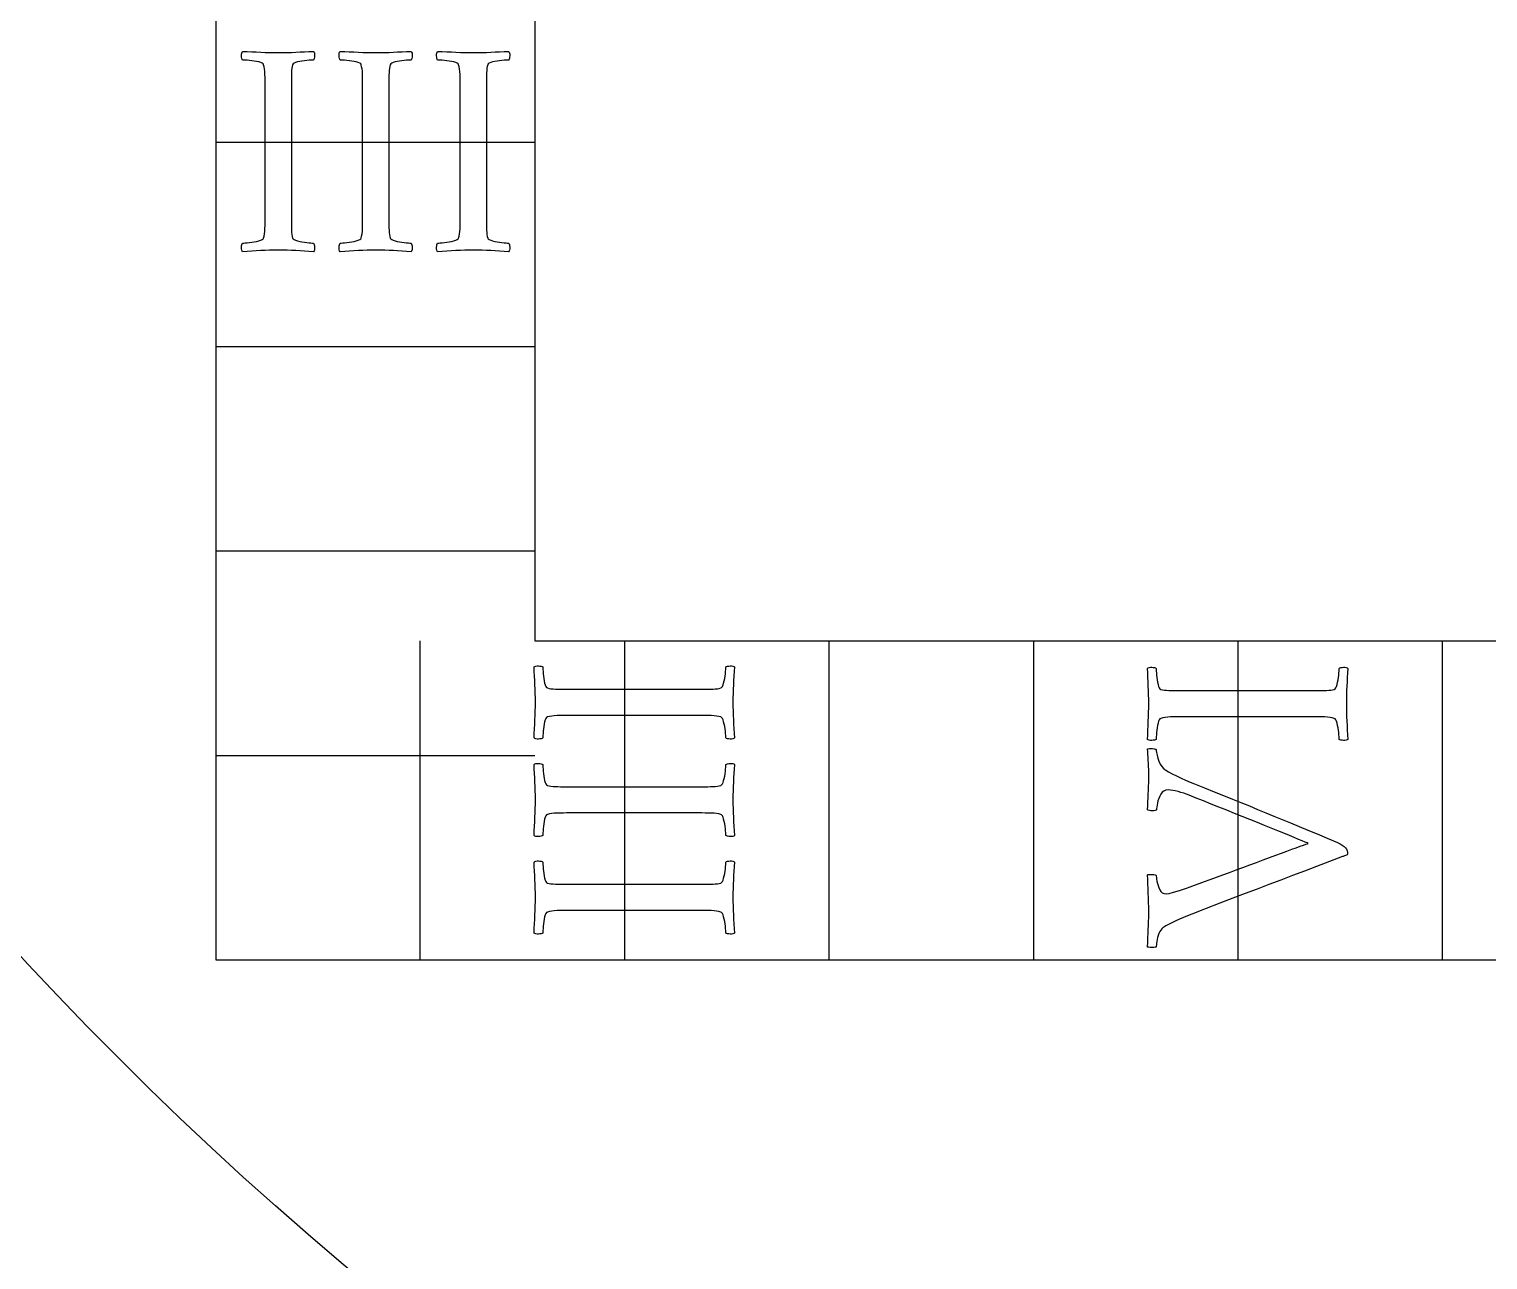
# Model space of a CAD drawing. Header units: millimetres. Extents: x -93 to 93, y -93 to 104.
# Drawn here: x -45.69 to -20.45, y -47.65 to -26.35 of the extents above; entities that cross this region are included whole.
import ezdxf

# ---------------------------------------------------------------- set-up
doc = ezdxf.new("R2010")
doc.units = ezdxf.units.MM
for name, color, linetype in [('CUT_OUTER', 1, 'Continuous'), ('ENGRAVE', 7, 'Continuous'), ('TEXT', 5, 'Continuous')]:
    doc.layers.add(name, color=color, linetype=linetype)

msp = doc.modelspace()

# ---------------------------------------------------------------- linework, layer by layer
at = {"layer": 'CUT_OUTER'}
msp.add_arc((-0.0002, -0.0002), 92.4998, 179.658282, 0.243527, dxfattribs=at)
at = {"layer": 'ENGRAVE'}
for points in [[(-42.4575, 0), (-42.4575, -42.4575), (42.4575, -42.4575), (42.4575, 0)], [(-36.938, 0), (-36.938, -36.938), (36.938, -36.938), (36.938, 0)], [(-42.4575, -28.305), (-36.938, -28.305)], [(-42.4575, -31.8431), (-36.938, -31.8431)], [(-42.4575, -35.3813), (-36.938, -35.3813)], [(-38.9194, -42.4575), (-38.9194, -36.938)], [(-35.3813, -42.4575), (-35.3813, -36.938)], [(-31.8431, -42.4575), (-31.8431, -36.938)], [(-28.305, -42.4575), (-28.305, -36.938)], [(-24.7669, -42.4575), (-24.7669, -36.938)], [(-21.2288, -42.4575), (-21.2288, -36.938)], [(-42.4575, -38.9194), (-36.938, -38.9194)]]:
    msp.add_lwpolyline(points, dxfattribs=at)
for radius in [90.65, 90.65, 88.2219, 83.7125, 83.7125, 80.1513, 73.5375, 73.5375, 69.6525, 62.4375, 62.4375]:
    msp.add_circle((0, 0), radius, dxfattribs=at)
at = {"layer": 'TEXT'}
for points in [[(-41.375, -26.7581), (-41.298, -26.7576), (-41.2221, -26.7561), (-41.1471, -26.7536), (-41.0732, -26.7501), (-40.9989, -26.7462), (-40.923, -26.7427), (-40.8453, -26.7396), (-40.766, -26.7367), (-40.7569, -26.7494), (-40.7507, -26.7661), (-40.7475, -26.7868), (-40.7474, -26.8115), (-40.7495, -26.8362), (-40.7534, -26.8569), (-40.7589, -26.8736), (-40.766, -26.8863), (-40.7854, -26.8868), (-40.8115, -26.8883), (-40.8442, -26.8908), (-40.8836, -26.8943), (-40.9256, -26.8988), (-40.9664, -26.9043), (-41.0057, -26.9108), (-41.0438, -26.9183), (-41.0772, -26.9273), (-41.1026, -26.9384), (-41.1199, -26.9514), (-41.1293, -26.9664), (-41.1364, -26.9951), (-41.142, -27.0278), (-41.1458, -27.0646), (-41.148, -27.1053), (-41.1491, -27.149), (-41.15, -27.1947), (-41.1505, -27.2425), (-41.1506, -27.2922), (-41.1506, -27.3002), (-41.1506, -27.3083), (-41.1506, -27.3163), (-41.1506, -27.3243), (-41.1506, -27.3323), (-41.1506, -27.3403), (-41.1506, -27.3483), (-41.1506, -27.3563), (-41.1506, -29.5837), (-41.1506, -29.5917), (-41.1506, -29.5997), (-41.1506, -29.6077), (-41.1506, -29.6157), (-41.1506, -29.6238), (-41.1506, -29.6318), (-41.1506, -29.6398), (-41.1506, -29.6478), (-41.1505, -29.6974), (-41.15, -29.7446), (-41.1491, -29.7895), (-41.148, -29.8321), (-41.1458, -29.8716), (-41.142, -29.9075), (-41.1364, -29.9397), (-41.1293, -29.9683), (-41.1199, -29.9813), (-41.1026, -29.9937), (-41.0772, -30.0053), (-41.0438, -30.0164), (-41.0057, -30.0262), (-40.9664, -30.0344), (-40.9256, -30.0409), (-40.8836, -30.0457), (-40.8442, -30.0492), (-40.8115, -30.0517), (-40.7854, -30.0532), (-40.766, -30.0537), (-40.7589, -30.0664), (-40.7534, -30.0831), (-40.7495, -30.1038), (-40.7474, -30.1285), (-40.7475, -30.1532), (-40.7507, -30.1739), (-40.7569, -30.1906), (-40.766, -30.2033), (-40.8453, -30.1981), (-40.923, -30.1933), (-40.9989, -30.1888), (-41.0732, -30.1846), (-41.1471, -30.1811), (-41.2221, -30.1786), (-41.298, -30.1771), (-41.375, -30.1766), (-41.4501, -30.1771), (-41.5259, -30.1786), (-41.6023, -30.1811), (-41.6794, -30.1846), (-41.7572, -30.1888), (-41.8357, -30.1933), (-41.9148, -30.1981), (-41.9946, -30.2033), (-42.0038, -30.1906), (-42.0099, -30.1739), (-42.0131, -30.1532), (-42.0133, -30.1285), (-42.0111, -30.1038), (-42.0073, -30.0831), (-42.0018, -30.0664), (-41.9946, -30.0537), (-41.9752, -30.0532), (-41.9492, -30.0517), (-41.9165, -30.0492), (-41.8771, -30.0457), (-41.8348, -30.0409), (-41.7936, -30.0344), (-41.7534, -30.0262), (-41.7142, -30.0164), (-41.6799, -30.0053), (-41.6547, -29.9937), (-41.6385, -29.9813), (-41.6314, -29.9683), (-41.6218, -29.9339), (-41.6147, -29.8948), (-41.6098, -29.8511), (-41.6073, -29.8027), (-41.6062, -29.751), (-41.6053, -29.6972), (-41.6048, -29.6415), (-41.6047, -29.5837), (-41.6047, -27.3563), (-41.6048, -27.2984), (-41.6053, -27.2422), (-41.6062, -27.1876), (-41.6073, -27.1347), (-41.6098, -27.0851), (-41.6147, -27.0405), (-41.6218, -27.001), (-41.6314, -26.9664), (-41.6385, -26.9514), (-41.6547, -26.9384), (-41.6799, -26.9273), (-41.7142, -26.9183), (-41.7534, -26.9108), (-41.7936, -26.9043), (-41.8348, -26.8988), (-41.8771, -26.8943), (-41.9165, -26.8908), (-41.9492, -26.8883), (-41.9752, -26.8868), (-41.9946, -26.8863), (-42.0018, -26.8736), (-42.0073, -26.8569), (-42.0111, -26.8362), (-42.0133, -26.8115), (-42.0131, -26.7868), (-42.0099, -26.7661), (-42.0038, -26.7494), (-41.9946, -26.7367), (-41.9148, -26.7396), (-41.8357, -26.7427), (-41.7572, -26.7462), (-41.6794, -26.7501), (-41.6023, -26.7536), (-41.5259, -26.7561), (-41.4501, -26.7576), (-41.375, -26.7581)], [(-39.6871, -26.7581), (-39.6101, -26.7576), (-39.5342, -26.7561), (-39.4592, -26.7536), (-39.3853, -26.7501), (-39.311, -26.7462), (-39.2351, -26.7427), (-39.1574, -26.7396), (-39.0782, -26.7367), (-39.069, -26.7494), (-39.0628, -26.7661), (-39.0596, -26.7868), (-39.0595, -26.8115), (-39.0616, -26.8362), (-39.0655, -26.8569), (-39.071, -26.8736), (-39.0782, -26.8863), (-39.0975, -26.8868), (-39.1236, -26.8883), (-39.1563, -26.8908), (-39.1957, -26.8943), (-39.2377, -26.8988), (-39.2785, -26.9043), (-39.3179, -26.9108), (-39.3559, -26.9183), (-39.3893, -26.9273), (-39.4147, -26.9384), (-39.432, -26.9514), (-39.4414, -26.9664), (-39.4486, -26.9951), (-39.4541, -27.0278), (-39.4579, -27.0646), (-39.4601, -27.1053), (-39.4612, -27.149), (-39.4621, -27.1947), (-39.4626, -27.2425), (-39.4627, -27.2922), (-39.4627, -27.3002), (-39.4627, -27.3083), (-39.4627, -27.3163), (-39.4627, -27.3243), (-39.4627, -27.3323), (-39.4627, -27.3403), (-39.4627, -27.3483), (-39.4627, -27.3563), (-39.4627, -29.5837), (-39.4627, -29.5917), (-39.4627, -29.5997), (-39.4627, -29.6077), (-39.4627, -29.6157), (-39.4627, -29.6238), (-39.4627, -29.6318), (-39.4627, -29.6398), (-39.4627, -29.6478), (-39.4626, -29.6974), (-39.4621, -29.7446), (-39.4612, -29.7895), (-39.4601, -29.8321), (-39.4579, -29.8716), (-39.4541, -29.9075), (-39.4486, -29.9397), (-39.4414, -29.9683), (-39.432, -29.9813), (-39.4147, -29.9937), (-39.3893, -30.0053), (-39.3559, -30.0164), (-39.3179, -30.0262), (-39.2785, -30.0344), (-39.2377, -30.0409), (-39.1957, -30.0457), (-39.1563, -30.0492), (-39.1236, -30.0517), (-39.0975, -30.0532), (-39.0782, -30.0537), (-39.071, -30.0664), (-39.0655, -30.0831), (-39.0616, -30.1038), (-39.0595, -30.1285), (-39.0596, -30.1532), (-39.0628, -30.1739), (-39.069, -30.1906), (-39.0782, -30.2033), (-39.1574, -30.1981), (-39.2351, -30.1933), (-39.311, -30.1888), (-39.3853, -30.1846), (-39.4592, -30.1811), (-39.5342, -30.1786), (-39.6101, -30.1771), (-39.6871, -30.1766), (-39.7622, -30.1771), (-39.838, -30.1786), (-39.9144, -30.1811), (-39.9915, -30.1846), (-40.0693, -30.1888), (-40.1478, -30.1933), (-40.2269, -30.1981), (-40.3067, -30.2033), (-40.3159, -30.1906), (-40.322, -30.1739), (-40.3252, -30.1532), (-40.3254, -30.1285), (-40.3232, -30.1038), (-40.3194, -30.0831), (-40.3139, -30.0664), (-40.3067, -30.0537), (-40.2873, -30.0532), (-40.2613, -30.0517), (-40.2286, -30.0492), (-40.1892, -30.0457), (-40.1469, -30.0409), (-40.1057, -30.0344), (-40.0655, -30.0262), (-40.0263, -30.0164), (-39.992, -30.0053), (-39.9668, -29.9937), (-39.9506, -29.9813), (-39.9435, -29.9683), (-39.934, -29.9339), (-39.9268, -29.8948), (-39.9219, -29.8511), (-39.9194, -29.8027), (-39.9183, -29.751), (-39.9174, -29.6972), (-39.9169, -29.6415), (-39.9168, -29.5837), (-39.9168, -27.3563), (-39.9169, -27.2984), (-39.9174, -27.2422), (-39.9183, -27.1876), (-39.9194, -27.1347), (-39.9219, -27.0851), (-39.9268, -27.0405), (-39.934, -27.001), (-39.9435, -26.9664), (-39.9506, -26.9514), (-39.9668, -26.9384), (-39.992, -26.9273), (-40.0263, -26.9183), (-40.0655, -26.9108), (-40.1057, -26.9043), (-40.1469, -26.8988), (-40.1892, -26.8943), (-40.2286, -26.8908), (-40.2613, -26.8883), (-40.2873, -26.8868), (-40.3067, -26.8863), (-40.3139, -26.8736), (-40.3194, -26.8569), (-40.3232, -26.8362), (-40.3254, -26.8115), (-40.3252, -26.7868), (-40.322, -26.7661), (-40.3159, -26.7494), (-40.3067, -26.7367), (-40.2269, -26.7396), (-40.1478, -26.7427), (-40.0693, -26.7462), (-39.9915, -26.7501), (-39.9144, -26.7536), (-39.838, -26.7561), (-39.7622, -26.7576), (-39.6871, -26.7581)], [(-37.9992, -26.7581), (-37.9222, -26.7576), (-37.8463, -26.7561), (-37.7713, -26.7536), (-37.6974, -26.7501), (-37.6231, -26.7462), (-37.5472, -26.7427), (-37.4696, -26.7396), (-37.3903, -26.7367), (-37.3811, -26.7494), (-37.3749, -26.7661), (-37.3717, -26.7868), (-37.3716, -26.8115), (-37.3737, -26.8362), (-37.3776, -26.8569), (-37.3831, -26.8736), (-37.3903, -26.8863), (-37.4096, -26.8868), (-37.4357, -26.8883), (-37.4684, -26.8908), (-37.5078, -26.8943), (-37.5498, -26.8988), (-37.5906, -26.9043), (-37.63, -26.9108), (-37.668, -26.9183), (-37.7014, -26.9273), (-37.7268, -26.9384), (-37.7441, -26.9514), (-37.7535, -26.9664), (-37.7607, -26.9951), (-37.7662, -27.0278), (-37.77, -27.0646), (-37.7722, -27.1053), (-37.7733, -27.149), (-37.7742, -27.1947), (-37.7747, -27.2425), (-37.7748, -27.2922), (-37.7748, -27.3002), (-37.7748, -27.3083), (-37.7748, -27.3163), (-37.7748, -27.3243), (-37.7748, -27.3323), (-37.7748, -27.3403), (-37.7748, -27.3483), (-37.7748, -27.3563), (-37.7748, -29.5837), (-37.7748, -29.5917), (-37.7748, -29.5997), (-37.7748, -29.6077), (-37.7748, -29.6157), (-37.7748, -29.6238), (-37.7748, -29.6318), (-37.7748, -29.6398), (-37.7748, -29.6478), (-37.7747, -29.6974), (-37.7742, -29.7446), (-37.7733, -29.7895), (-37.7722, -29.8321), (-37.77, -29.8716), (-37.7662, -29.9075), (-37.7607, -29.9397), (-37.7535, -29.9683), (-37.7441, -29.9813), (-37.7268, -29.9937), (-37.7014, -30.0053), (-37.668, -30.0164), (-37.63, -30.0262), (-37.5906, -30.0344), (-37.5498, -30.0409), (-37.5078, -30.0457), (-37.4684, -30.0492), (-37.4357, -30.0517), (-37.4096, -30.0532), (-37.3903, -30.0537), (-37.3831, -30.0664), (-37.3776, -30.0831), (-37.3737, -30.1038), (-37.3716, -30.1285), (-37.3717, -30.1532), (-37.3749, -30.1739), (-37.3811, -30.1906), (-37.3903, -30.2033), (-37.4696, -30.1981), (-37.5472, -30.1933), (-37.6231, -30.1888), (-37.6974, -30.1846), (-37.7713, -30.1811), (-37.8463, -30.1786), (-37.9222, -30.1771), (-37.9992, -30.1766), (-38.0743, -30.1771), (-38.1501, -30.1786), (-38.2265, -30.1811), (-38.3036, -30.1846), (-38.3814, -30.1888), (-38.4599, -30.1933), (-38.539, -30.1981), (-38.6188, -30.2033), (-38.628, -30.1906), (-38.6342, -30.1739), (-38.6373, -30.1532), (-38.6375, -30.1285), (-38.6353, -30.1038), (-38.6315, -30.0831), (-38.626, -30.0664), (-38.6188, -30.0537), (-38.5994, -30.0532), (-38.5734, -30.0517), (-38.5407, -30.0492), (-38.5013, -30.0457), (-38.4591, -30.0409), (-38.4178, -30.0344), (-38.3776, -30.0262), (-38.3384, -30.0164), (-38.3042, -30.0053), (-38.2789, -29.9937), (-38.2628, -29.9813), (-38.2556, -29.9683), (-38.2461, -29.9339), (-38.2389, -29.8948), (-38.234, -29.8511), (-38.2315, -29.8027), (-38.2304, -29.751), (-38.2295, -29.6972), (-38.229, -29.6415), (-38.2289, -29.5837), (-38.2289, -27.3563), (-38.229, -27.2984), (-38.2295, -27.2422), (-38.2304, -27.1876), (-38.2315, -27.1347), (-38.234, -27.0851), (-38.2389, -27.0405), (-38.2461, -27.001), (-38.2556, -26.9664), (-38.2628, -26.9514), (-38.2789, -26.9384), (-38.3042, -26.9273), (-38.3384, -26.9183), (-38.3776, -26.9108), (-38.4178, -26.9043), (-38.4591, -26.8988), (-38.5013, -26.8943), (-38.5407, -26.8908), (-38.5734, -26.8883), (-38.5994, -26.8868), (-38.6188, -26.8863), (-38.626, -26.8736), (-38.6315, -26.8569), (-38.6353, -26.8362), (-38.6375, -26.8115), (-38.6373, -26.7868), (-38.6342, -26.7661), (-38.628, -26.7494), (-38.6188, -26.7367), (-38.539, -26.7396), (-38.4599, -26.7427), (-38.3814, -26.7462), (-38.3036, -26.7501), (-38.2265, -26.7536), (-38.1501, -26.7561), (-38.0743, -26.7576), (-37.9992, -26.7581)], [(-36.9282, -37.9992), (-36.9287, -37.9222), (-36.9302, -37.8463), (-36.9327, -37.7713), (-36.9362, -37.6974), (-36.94, -37.6231), (-36.9435, -37.5472), (-36.9467, -37.4696), (-36.9495, -37.3903), (-36.9368, -37.3811), (-36.9202, -37.3749), (-36.8995, -37.3717), (-36.8747, -37.3716), (-36.85, -37.3737), (-36.8293, -37.3776), (-36.8127, -37.3831), (-36.8, -37.3903), (-36.7995, -37.4096), (-36.798, -37.4357), (-36.7955, -37.4684), (-36.792, -37.5078), (-36.7875, -37.5498), (-36.7819, -37.5906), (-36.7754, -37.63), (-36.7679, -37.668), (-36.7589, -37.7014), (-36.7479, -37.7268), (-36.7349, -37.7441), (-36.7198, -37.7535), (-36.6911, -37.7607), (-36.6584, -37.7662), (-36.6217, -37.77), (-36.581, -37.7722), (-36.5372, -37.7733), (-36.4915, -37.7742), (-36.4438, -37.7747), (-36.394, -37.7748), (-36.386, -37.7748), (-36.378, -37.7748), (-36.37, -37.7748), (-36.362, -37.7748), (-36.354, -37.7748), (-36.3459, -37.7748), (-36.3379, -37.7748), (-36.3299, -37.7748), (-34.1025, -37.7748), (-34.0945, -37.7748), (-34.0865, -37.7748), (-34.0785, -37.7748), (-34.0705, -37.7748), (-34.0625, -37.7748), (-34.0545, -37.7748), (-34.0465, -37.7748), (-34.0385, -37.7748), (-33.9889, -37.7747), (-33.9416, -37.7742), (-33.8967, -37.7733), (-33.8542, -37.7722), (-33.8146, -37.77), (-33.7787, -37.7662), (-33.7465, -37.7607), (-33.718, -37.7535), (-33.7049, -37.7441), (-33.6926, -37.7268), (-33.6809, -37.7014), (-33.6699, -37.668), (-33.66, -37.63), (-33.6519, -37.5906), (-33.6454, -37.5498), (-33.6405, -37.5078), (-33.637, -37.4684), (-33.6345, -37.4357), (-33.633, -37.4096), (-33.6325, -37.3903), (-33.6198, -37.3831), (-33.6031, -37.3776), (-33.5824, -37.3737), (-33.5577, -37.3716), (-33.533, -37.3717), (-33.5123, -37.3749), (-33.4956, -37.3811), (-33.4829, -37.3903), (-33.4881, -37.4696), (-33.493, -37.5472), (-33.4975, -37.6231), (-33.5016, -37.6974), (-33.5051, -37.7713), (-33.5076, -37.8463), (-33.5091, -37.9222), (-33.5097, -37.9992), (-33.5091, -38.0743), (-33.5076, -38.1501), (-33.5051, -38.2265), (-33.5016, -38.3036), (-33.4975, -38.3814), (-33.493, -38.4599), (-33.4881, -38.539), (-33.4829, -38.6188), (-33.4956, -38.628), (-33.5123, -38.6342), (-33.533, -38.6373), (-33.5577, -38.6375), (-33.5824, -38.6353), (-33.6031, -38.6315), (-33.6198, -38.626), (-33.6325, -38.6188), (-33.633, -38.5994), (-33.6345, -38.5734), (-33.637, -38.5407), (-33.6405, -38.5013), (-33.6454, -38.4591), (-33.6519, -38.4178), (-33.66, -38.3776), (-33.6699, -38.3384), (-33.6809, -38.3042), (-33.6926, -38.2789), (-33.7049, -38.2628), (-33.718, -38.2556), (-33.7524, -38.2461), (-33.7914, -38.2389), (-33.8351, -38.234), (-33.8836, -38.2315), (-33.9353, -38.2304), (-33.989, -38.2295), (-34.0448, -38.229), (-34.1025, -38.2289), (-36.3299, -38.2289), (-36.3878, -38.229), (-36.4441, -38.2295), (-36.4987, -38.2304), (-36.5516, -38.2315), (-36.6012, -38.234), (-36.6457, -38.2389), (-36.6853, -38.2461), (-36.7198, -38.2556), (-36.7349, -38.2628), (-36.7479, -38.2789), (-36.7589, -38.3042), (-36.7679, -38.3384), (-36.7754, -38.3776), (-36.7819, -38.4178), (-36.7875, -38.4591), (-36.792, -38.5013), (-36.7955, -38.5407), (-36.798, -38.5734), (-36.7995, -38.5994), (-36.8, -38.6188), (-36.8127, -38.626), (-36.8293, -38.6315), (-36.85, -38.6353), (-36.8747, -38.6375), (-36.8995, -38.6373), (-36.9202, -38.6342), (-36.9368, -38.628), (-36.9495, -38.6188), (-36.9467, -38.539), (-36.9435, -38.4599), (-36.94, -38.3814), (-36.9362, -38.3036), (-36.9327, -38.2265), (-36.9302, -38.1501), (-36.9287, -38.0743), (-36.9282, -37.9992)], [(-26.3138, -38.0232), (-26.3143, -37.9463), (-26.3158, -37.8703), (-26.3183, -37.7954), (-26.3218, -37.7214), (-26.3256, -37.6472), (-26.3291, -37.5712), (-26.3323, -37.4936), (-26.3352, -37.4143), (-26.3225, -37.4051), (-26.3058, -37.3989), (-26.2851, -37.3958), (-26.2604, -37.3956), (-26.2357, -37.3978), (-26.215, -37.4016), (-26.1983, -37.4071), (-26.1856, -37.4143), (-26.1851, -37.4337), (-26.1836, -37.4597), (-26.1811, -37.4924), (-26.1776, -37.5318), (-26.1731, -37.5739), (-26.1676, -37.6146), (-26.1611, -37.654), (-26.1535, -37.6921), (-26.1445, -37.7254), (-26.1335, -37.7508), (-26.1205, -37.7682), (-26.1055, -37.7775), (-26.0768, -37.7847), (-26.044, -37.7902), (-26.0073, -37.794), (-25.9666, -37.7962), (-25.9229, -37.7974), (-25.8771, -37.7982), (-25.8294, -37.7987), (-25.7796, -37.7989), (-25.7716, -37.7989), (-25.7636, -37.7989), (-25.7556, -37.7989), (-25.7476, -37.7989), (-25.7396, -37.7989), (-25.7316, -37.7989), (-25.7236, -37.7989), (-25.7155, -37.7989), (-23.4882, -37.7989), (-23.4802, -37.7989), (-23.4721, -37.7989), (-23.4641, -37.7989), (-23.4561, -37.7989), (-23.4481, -37.7989), (-23.4401, -37.7989), (-23.4321, -37.7989), (-23.4241, -37.7989), (-23.3745, -37.7987), (-23.3273, -37.7982), (-23.2824, -37.7974), (-23.2398, -37.7962), (-23.2002, -37.794), (-23.1643, -37.7902), (-23.1321, -37.7847), (-23.1036, -37.7775), (-23.0906, -37.7682), (-23.0782, -37.7508), (-23.0665, -37.7254), (-23.0555, -37.6921), (-23.0457, -37.654), (-23.0375, -37.6146), (-23.031, -37.5739), (-23.0261, -37.5318), (-23.0226, -37.4924), (-23.0201, -37.4597), (-23.0186, -37.4337), (-23.0181, -37.4143), (-23.0054, -37.4071), (-22.9888, -37.4016), (-22.9681, -37.3978), (-22.9433, -37.3956), (-22.9186, -37.3958), (-22.8979, -37.3989), (-22.8813, -37.4051), (-22.8686, -37.4143), (-22.8737, -37.4936), (-22.8786, -37.5712), (-22.8831, -37.6472), (-22.8873, -37.7214), (-22.8908, -37.7954), (-22.8933, -37.8703), (-22.8948, -37.9463), (-22.8953, -38.0232), (-22.8948, -38.0983), (-22.8933, -38.1741), (-22.8908, -38.2506), (-22.8873, -38.3277), (-22.8831, -38.4055), (-22.8786, -38.4839), (-22.8737, -38.563), (-22.8686, -38.6428), (-22.8813, -38.652), (-22.8979, -38.6582), (-22.9186, -38.6614), (-22.9433, -38.6615), (-22.9681, -38.6594), (-22.9888, -38.6555), (-23.0054, -38.65), (-23.0181, -38.6428), (-23.0186, -38.6235), (-23.0201, -38.5974), (-23.0226, -38.5647), (-23.0261, -38.5253), (-23.031, -38.4831), (-23.0375, -38.4419), (-23.0457, -38.4016), (-23.0555, -38.3624), (-23.0665, -38.3282), (-23.0782, -38.303), (-23.0906, -38.2868), (-23.1036, -38.2796), (-23.138, -38.2701), (-23.177, -38.2629), (-23.2208, -38.2581), (-23.2692, -38.2556), (-23.3209, -38.2544), (-23.3747, -38.2536), (-23.4304, -38.2531), (-23.4882, -38.2529), (-25.7155, -38.2529), (-25.7735, -38.2531), (-25.8297, -38.2536), (-25.8843, -38.2544), (-25.9372, -38.2556), (-25.9868, -38.2581), (-26.0314, -38.2629), (-26.0709, -38.2701), (-26.1055, -38.2796), (-26.1205, -38.2868), (-26.1335, -38.303), (-26.1445, -38.3282), (-26.1535, -38.3624), (-26.1611, -38.4016), (-26.1676, -38.4419), (-26.1731, -38.4831), (-26.1776, -38.5253), (-26.1811, -38.5647), (-26.1836, -38.5974), (-26.1851, -38.6235), (-26.1856, -38.6428), (-26.1983, -38.65), (-26.215, -38.6555), (-26.2357, -38.6594), (-26.2604, -38.6615), (-26.2851, -38.6614), (-26.3058, -38.6582), (-26.3225, -38.652), (-26.3352, -38.6428), (-26.3323, -38.563), (-26.3291, -38.4839), (-26.3256, -38.4055), (-26.3218, -38.3277), (-26.3183, -38.2506), (-26.3158, -38.1741), (-26.3143, -38.0983), (-26.3138, -38.0232)], [(-26.3138, -41.634), (-26.3143, -41.5492), (-26.3158, -41.4658), (-26.3183, -41.3837), (-26.3218, -41.3029), (-26.3256, -41.2231), (-26.3291, -41.144), (-26.3323, -41.0655), (-26.3352, -40.9877), (-26.322, -40.9832), (-26.3038, -40.9804), (-26.2806, -40.9792), (-26.2524, -40.9797), (-26.2252, -40.9819), (-26.205, -40.9857), (-26.1918, -40.9912), (-26.1856, -40.9984), (-26.1848, -41.0126), (-26.1823, -41.0338), (-26.1781, -41.062), (-26.1722, -41.0972), (-26.1642, -41.1354), (-26.1535, -41.1727), (-26.1402, -41.2089), (-26.1242, -41.2441), (-26.1043, -41.2745), (-26.0794, -41.2962), (-26.0496, -41.3092), (-26.0147, -41.3135), (-25.9606, -41.3075), (-25.8838, -41.2895), (-25.7843, -41.2595), (-25.6621, -41.2174), (-25.5985, -41.1942), (-25.5253, -41.1673), (-25.4423, -41.1368), (-25.3497, -41.1026), (-25.2497, -41.0657), (-25.1447, -41.0271), (-25.0347, -40.9869), (-24.9197, -40.945), (-24.8022, -40.9021), (-24.6847, -40.8589), (-24.5671, -40.8153), (-24.4496, -40.7714), (-24.3345, -40.7283), (-24.224, -40.6873), (-24.1181, -40.6482), (-24.017, -40.6111), (-23.9227, -40.5768), (-23.8374, -40.5457), (-23.7611, -40.518), (-23.6938, -40.4936), (-23.6382, -40.4734), (-23.597, -40.4582), (-23.5701, -40.4481), (-23.5576, -40.4429), (-23.5758, -40.4345), (-23.609, -40.4202), (-23.6573, -40.3998), (-23.7205, -40.3735), (-23.7961, -40.3422), (-23.8814, -40.3074), (-23.9764, -40.2688), (-24.0811, -40.2266), (-24.1934, -40.1813), (-24.3114, -40.1338), (-24.4351, -40.0838), (-24.5645, -40.0316), (-24.6972, -39.978), (-24.8309, -39.9241), (-24.9656, -39.8699), (-25.1013, -39.8153), (-25.2355, -39.7614), (-25.3657, -39.7091), (-25.4919, -39.6585), (-25.6141, -39.6096), (-25.6601, -39.5916), (-25.7075, -39.5749), (-25.7563, -39.5596), (-25.8064, -39.5455), (-25.8551, -39.5338), (-25.8998, -39.5255), (-25.9406, -39.5205), (-25.9773, -39.5188), (-26.0173, -39.5233), (-26.0521, -39.5369), (-26.0814, -39.5594), (-26.1055, -39.5909), (-26.1252, -39.6277), (-26.1415, -39.6657), (-26.1545, -39.7051), (-26.1642, -39.7458), (-26.1712, -39.7841), (-26.1762, -39.8159), (-26.1793, -39.8415), (-26.1803, -39.8607), (-26.1888, -39.87), (-26.2036, -39.8767), (-26.2248, -39.8807), (-26.2524, -39.882), (-26.2806, -39.8807), (-26.3038, -39.8767), (-26.322, -39.87), (-26.3352, -39.8607), (-26.3323, -39.7896), (-26.3291, -39.7205), (-26.3256, -39.6534), (-26.3218, -39.5883), (-26.3183, -39.5232), (-26.3158, -39.4561), (-26.3143, -39.387), (-26.3138, -39.3159), (-26.314, -39.2576), (-26.3145, -39.2057), (-26.3153, -39.1601), (-26.3165, -39.1209), (-26.318, -39.085), (-26.3198, -39.0494), (-26.322, -39.0142), (-26.3245, -38.9793), (-26.3271, -38.9426), (-26.3298, -38.9019), (-26.3325, -38.8572), (-26.3352, -38.8084), (-26.3218, -38.8041), (-26.3031, -38.8017), (-26.2791, -38.8014), (-26.2497, -38.8031), (-26.2216, -38.8061), (-26.2016, -38.8098), (-26.1896, -38.8141), (-26.1856, -38.8191), (-26.1839, -38.8403), (-26.1789, -38.8718), (-26.1706, -38.9137), (-26.1589, -38.966), (-26.1422, -39.0206), (-26.1188, -39.0695), (-26.0888, -39.1127), (-26.0521, -39.1503), (-26.0185, -39.1761), (-25.9713, -39.2057), (-25.9103, -39.2389), (-25.8357, -39.2758), (-25.7551, -39.3133), (-25.6762, -39.3486), (-25.5989, -39.3814), (-25.5233, -39.412), (-25.348, -39.4826), (-25.1801, -39.5502), (-25.0195, -39.6148), (-24.8663, -39.6764), (-24.718, -39.7362), (-24.5725, -39.7952), (-24.4296, -39.8537), (-24.2894, -39.9114), (-24.1492, -39.9693), (-24.0063, -40.0283), (-23.8607, -40.0882), (-23.7125, -40.1491), (-23.5589, -40.2125), (-23.3974, -40.28), (-23.2278, -40.3514), (-23.0502, -40.4269), (-23.0034, -40.4487), (-22.9647, -40.4716), (-22.934, -40.4955), (-22.9113, -40.5203), (-22.8949, -40.5459), (-22.8833, -40.5718), (-22.8762, -40.598), (-22.8739, -40.6245), (-22.8761, -40.6322), (-22.8826, -40.6392), (-22.8934, -40.6455), (-22.9086, -40.6512), (-22.9248, -40.6565), (-22.9387, -40.6619), (-22.9502, -40.6672), (-22.9594, -40.6726), (-23.1879, -40.7592), (-23.4087, -40.8428), (-23.6219, -40.9235), (-23.8274, -41.0011), (-24.0298, -41.0775), (-24.234, -41.1546), (-24.4398, -41.2324), (-24.6473, -41.3109), (-24.8609, -41.3922), (-25.0853, -41.4785), (-25.3203, -41.5698), (-25.566, -41.6661), (-25.6414, -41.6953), (-25.7129, -41.7242), (-25.7803, -41.7527), (-25.8437, -41.7809), (-25.9038, -41.8098), (-25.9613, -41.8403), (-26.016, -41.8726), (-26.0681, -41.9064), (-26.0884, -41.9225), (-26.1068, -41.9438), (-26.1232, -41.9705), (-26.1375, -42.0026), (-26.1499, -42.0371), (-26.1602, -42.0714), (-26.1686, -42.1052), (-26.1749, -42.1388), (-26.1796, -42.17), (-26.1829, -42.1969), (-26.1849, -42.2194), (-26.1856, -42.2376), (-26.1901, -42.2399), (-26.2036, -42.2416), (-26.2262, -42.2426), (-26.2577, -42.243), (-26.2896, -42.2426), (-26.3131, -42.2416), (-26.3283, -42.2399), (-26.3352, -42.2376), (-26.3323, -42.1506), (-26.3291, -42.0714), (-26.3256, -41.9998), (-26.3218, -41.9358), (-26.3183, -41.8719), (-26.3158, -41.8003), (-26.3143, -41.721), (-26.3138, -41.634)], [(-36.9282, -39.6871), (-36.9287, -39.6101), (-36.9302, -39.5342), (-36.9327, -39.4592), (-36.9362, -39.3853), (-36.94, -39.311), (-36.9435, -39.2351), (-36.9467, -39.1574), (-36.9495, -39.0782), (-36.9368, -39.069), (-36.9202, -39.0628), (-36.8995, -39.0596), (-36.8747, -39.0595), (-36.85, -39.0616), (-36.8293, -39.0655), (-36.8127, -39.071), (-36.8, -39.0782), (-36.7995, -39.0975), (-36.798, -39.1236), (-36.7955, -39.1563), (-36.792, -39.1957), (-36.7875, -39.2377), (-36.7819, -39.2785), (-36.7754, -39.3179), (-36.7679, -39.3559), (-36.7589, -39.3893), (-36.7479, -39.4147), (-36.7349, -39.432), (-36.7198, -39.4414), (-36.6911, -39.4486), (-36.6584, -39.4541), (-36.6217, -39.4579), (-36.581, -39.4601), (-36.5372, -39.4612), (-36.4915, -39.4621), (-36.4438, -39.4626), (-36.394, -39.4627), (-36.386, -39.4627), (-36.378, -39.4627), (-36.37, -39.4627), (-36.362, -39.4627), (-36.354, -39.4627), (-36.3459, -39.4627), (-36.3379, -39.4627), (-36.3299, -39.4627), (-34.1025, -39.4627), (-34.0945, -39.4627), (-34.0865, -39.4627), (-34.0785, -39.4627), (-34.0705, -39.4627), (-34.0625, -39.4627), (-34.0545, -39.4627), (-34.0465, -39.4627), (-34.0385, -39.4627), (-33.9889, -39.4626), (-33.9416, -39.4621), (-33.8967, -39.4612), (-33.8542, -39.4601), (-33.8146, -39.4579), (-33.7787, -39.4541), (-33.7465, -39.4486), (-33.718, -39.4414), (-33.7049, -39.432), (-33.6926, -39.4147), (-33.6809, -39.3893), (-33.6699, -39.3559), (-33.66, -39.3179), (-33.6519, -39.2785), (-33.6454, -39.2377), (-33.6405, -39.1957), (-33.637, -39.1563), (-33.6345, -39.1236), (-33.633, -39.0975), (-33.6325, -39.0782), (-33.6198, -39.071), (-33.6031, -39.0655), (-33.5824, -39.0616), (-33.5577, -39.0595), (-33.533, -39.0596), (-33.5123, -39.0628), (-33.4956, -39.069), (-33.4829, -39.0782), (-33.4881, -39.1574), (-33.493, -39.2351), (-33.4975, -39.311), (-33.5016, -39.3853), (-33.5051, -39.4592), (-33.5076, -39.5342), (-33.5091, -39.6101), (-33.5097, -39.6871), (-33.5091, -39.7622), (-33.5076, -39.838), (-33.5051, -39.9144), (-33.5016, -39.9915), (-33.4975, -40.0693), (-33.493, -40.1478), (-33.4881, -40.2269), (-33.4829, -40.3067), (-33.4956, -40.3159), (-33.5123, -40.322), (-33.533, -40.3252), (-33.5577, -40.3254), (-33.5824, -40.3232), (-33.6031, -40.3194), (-33.6198, -40.3139), (-33.6325, -40.3067), (-33.633, -40.2873), (-33.6345, -40.2613), (-33.637, -40.2286), (-33.6405, -40.1892), (-33.6454, -40.1469), (-33.6519, -40.1057), (-33.66, -40.0655), (-33.6699, -40.0263), (-33.6809, -39.992), (-33.6926, -39.9668), (-33.7049, -39.9506), (-33.718, -39.9435), (-33.7524, -39.934), (-33.7914, -39.9268), (-33.8351, -39.9219), (-33.8836, -39.9194), (-33.9353, -39.9183), (-33.989, -39.9174), (-34.0448, -39.9169), (-34.1025, -39.9168), (-36.3299, -39.9168), (-36.3878, -39.9169), (-36.4441, -39.9174), (-36.4987, -39.9183), (-36.5516, -39.9194), (-36.6012, -39.9219), (-36.6457, -39.9268), (-36.6853, -39.934), (-36.7198, -39.9435), (-36.7349, -39.9506), (-36.7479, -39.9668), (-36.7589, -39.992), (-36.7679, -40.0263), (-36.7754, -40.0655), (-36.7819, -40.1057), (-36.7875, -40.1469), (-36.792, -40.1892), (-36.7955, -40.2286), (-36.798, -40.2613), (-36.7995, -40.2873), (-36.8, -40.3067), (-36.8127, -40.3139), (-36.8293, -40.3194), (-36.85, -40.3232), (-36.8747, -40.3254), (-36.8995, -40.3252), (-36.9202, -40.322), (-36.9368, -40.3159), (-36.9495, -40.3067), (-36.9467, -40.2269), (-36.9435, -40.1478), (-36.94, -40.0693), (-36.9362, -39.9915), (-36.9327, -39.9144), (-36.9302, -39.838), (-36.9287, -39.7622), (-36.9282, -39.6871)], [(-36.9282, -41.375), (-36.9287, -41.298), (-36.9302, -41.2221), (-36.9327, -41.1471), (-36.9362, -41.0732), (-36.94, -40.9989), (-36.9435, -40.923), (-36.9467, -40.8453), (-36.9495, -40.766), (-36.9368, -40.7569), (-36.9202, -40.7507), (-36.8995, -40.7475), (-36.8747, -40.7474), (-36.85, -40.7495), (-36.8293, -40.7534), (-36.8127, -40.7589), (-36.8, -40.766), (-36.7995, -40.7854), (-36.798, -40.8115), (-36.7955, -40.8442), (-36.792, -40.8836), (-36.7875, -40.9256), (-36.7819, -40.9664), (-36.7754, -41.0057), (-36.7679, -41.0438), (-36.7589, -41.0772), (-36.7479, -41.1026), (-36.7349, -41.1199), (-36.7198, -41.1293), (-36.6911, -41.1364), (-36.6584, -41.142), (-36.6217, -41.1458), (-36.581, -41.148), (-36.5372, -41.1491), (-36.4915, -41.15), (-36.4438, -41.1505), (-36.394, -41.1506), (-36.386, -41.1506), (-36.378, -41.1506), (-36.37, -41.1506), (-36.362, -41.1506), (-36.354, -41.1506), (-36.3459, -41.1506), (-36.3379, -41.1506), (-36.3299, -41.1506), (-34.1025, -41.1506), (-34.0945, -41.1506), (-34.0865, -41.1506), (-34.0785, -41.1506), (-34.0705, -41.1506), (-34.0625, -41.1506), (-34.0545, -41.1506), (-34.0465, -41.1506), (-34.0385, -41.1506), (-33.9889, -41.1505), (-33.9416, -41.15), (-33.8967, -41.1491), (-33.8542, -41.148), (-33.8146, -41.1458), (-33.7787, -41.142), (-33.7465, -41.1364), (-33.718, -41.1293), (-33.7049, -41.1199), (-33.6926, -41.1026), (-33.6809, -41.0772), (-33.6699, -41.0438), (-33.66, -41.0057), (-33.6519, -40.9664), (-33.6454, -40.9256), (-33.6405, -40.8836), (-33.637, -40.8442), (-33.6345, -40.8115), (-33.633, -40.7854), (-33.6325, -40.766), (-33.6198, -40.7589), (-33.6031, -40.7534), (-33.5824, -40.7495), (-33.5577, -40.7474), (-33.533, -40.7475), (-33.5123, -40.7507), (-33.4956, -40.7569), (-33.4829, -40.766), (-33.4881, -40.8453), (-33.493, -40.923), (-33.4975, -40.9989), (-33.5016, -41.0732), (-33.5051, -41.1471), (-33.5076, -41.2221), (-33.5091, -41.298), (-33.5097, -41.375), (-33.5091, -41.4501), (-33.5076, -41.5259), (-33.5051, -41.6023), (-33.5016, -41.6794), (-33.4975, -41.7572), (-33.493, -41.8357), (-33.4881, -41.9148), (-33.4829, -41.9946), (-33.4956, -42.0038), (-33.5123, -42.0099), (-33.533, -42.0131), (-33.5577, -42.0133), (-33.5824, -42.0111), (-33.6031, -42.0073), (-33.6198, -42.0018), (-33.6325, -41.9946), (-33.633, -41.9752), (-33.6345, -41.9492), (-33.637, -41.9165), (-33.6405, -41.8771), (-33.6454, -41.8348), (-33.6519, -41.7936), (-33.66, -41.7534), (-33.6699, -41.7142), (-33.6809, -41.6799), (-33.6926, -41.6547), (-33.7049, -41.6385), (-33.718, -41.6314), (-33.7524, -41.6218), (-33.7914, -41.6147), (-33.8351, -41.6098), (-33.8836, -41.6073), (-33.9353, -41.6062), (-33.989, -41.6053), (-34.0448, -41.6048), (-34.1025, -41.6047), (-36.3299, -41.6047), (-36.3878, -41.6048), (-36.4441, -41.6053), (-36.4987, -41.6062), (-36.5516, -41.6073), (-36.6012, -41.6098), (-36.6457, -41.6147), (-36.6853, -41.6218), (-36.7198, -41.6314), (-36.7349, -41.6385), (-36.7479, -41.6547), (-36.7589, -41.6799), (-36.7679, -41.7142), (-36.7754, -41.7534), (-36.7819, -41.7936), (-36.7875, -41.8348), (-36.792, -41.8771), (-36.7955, -41.9165), (-36.798, -41.9492), (-36.7995, -41.9752), (-36.8, -41.9946), (-36.8127, -42.0018), (-36.8293, -42.0073), (-36.85, -42.0111), (-36.8747, -42.0133), (-36.8995, -42.0131), (-36.9202, -42.0099), (-36.9368, -42.0038), (-36.9495, -41.9946), (-36.9467, -41.9148), (-36.9435, -41.8357), (-36.94, -41.7572), (-36.9362, -41.6794), (-36.9327, -41.6023), (-36.9302, -41.5259), (-36.9287, -41.4501), (-36.9282, -41.375)]]:
    msp.add_lwpolyline(points, close=True, dxfattribs=at)

doc.saveas('drawing.dxf')
